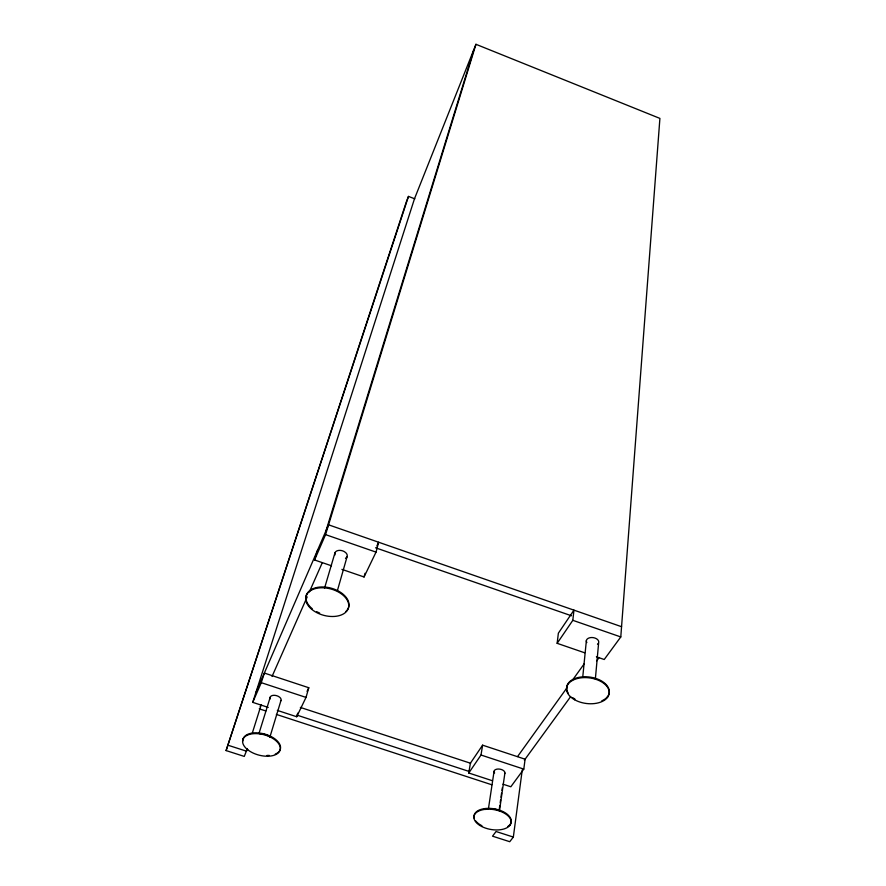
<?xml version="1.0" encoding="UTF-8"?>
<svg xmlns="http://www.w3.org/2000/svg" width="886" height="886" viewBox="0 0 886 886"><rect width="100%" height="100%" fill="white"/><g stroke="black" fill="none" stroke-linecap="round" stroke-linejoin="round"><path stroke-width="1.33" d="M596.389 656.814L604.23 659.505L620.787 636.945L659.904 118.403L475.959 44.3L414.504 198.719L252.731 702.354L268.248 707.427M607.453 697.481L607.519 696.64M595.337 679.219L598.681 642.405A6.224 3.887 7.2 0 0 596.234 638.618L594.827 638.009A6.224 3.887 7.2 0 0 588.082 638.407A6.224 3.887 7.2 0 0 586.853 642.583M582.722 677.303L586.377 640.556M557.15 643.325L572.821 620.322L573.951 610.144L558.368 633.191L557.15 643.325L584.616 652.772M502.949 784.188L510.834 786.768L523.792 769.114L525.099 759.202L482.604 745.17L470.4 763.2L468.76 773.002L492.428 780.743M513.337 837.071L496.06 831.511L492.538 836.174L509.738 841.7L513.337 837.071L522.242 769.945M509.948 825.287L510.059 824.478A18.828 10.045 9.8 0 0 494.355 808.852A18.828 10.045 9.8 0 0 474.298 818.31M499.217 809.582L499.804 805.474M500.202 802.738L500.59 800.003M500.989 797.256L501.576 793.147M501.974 790.412L502.362 787.665M499.46 810.923L504.898 773.035M488.574 807.81L494.067 771.341M468.76 773.002L481.009 755.027L482.604 745.17M341.907 569.366L364.046 576.974L376.029 552.122L378.643 542.232L376.86 545.964M364.046 576.974L365.043 573.275M277.307 710.395L296.699 716.741L306.024 697.404L308.782 687.735L264.349 673.061L261.27 682.674L252.731 702.354M337.333 590.862L347.09 556.674M296.699 716.741L297.74 713.13M324.542 588.149L335.008 552.709M269.82 737.351L280.995 700.405M306.434 595.215L306.678 594.395M331.486 565.789L314.552 559.974L325.561 534.623L475.959 44.3M326.048 530.614L473.944 49.372M259.233 732.633L270.285 697.049M314.552 559.974L317.576 550.184M414.847 198.852L408.479 196.404L406.452 201.554L226.096 750.575L244.259 756.411L247.415 748.57M252.41 732.733L261.137 705.012M243.074 739.09L243.329 738.304M226.096 750.575L408.479 196.404M255.799 692.786L328.562 524.822L621.562 626.701M272.057 676.439L307.187 596.887M309.413 591.837L322.238 562.787M260.196 706.718L261.126 704.614M307.043 691.368L308.782 687.735M517.579 756.544L567.461 687.126M572.29 680.415L584.361 663.625M524.39 760.177L570.684 696.573M596.688 660.878L599.124 657.523M228.333 745.336L246.585 751.206M300.365 707.416L470.654 763.278M297.031 715.146L468.971 771.407M259.266 708.833L265.833 710.971M276.343 714.404L491.774 784.763M261.27 682.674L306.024 697.404M481.009 755.027L523.792 769.114M325.561 534.623L376.029 552.122M572.821 620.322L620.787 636.945M375.542 547.792L571.437 615.77M345.496 558.313A6.368 4.109 15.2 0 0 344.145 551.513L342.627 550.859A6.368 4.109 15.2 0 0 336.602 551.059A6.368 4.109 15.2 0 0 335.041 554.891M312.226 608.715A21.984 13.655 15 0 1 311.097 589.644A21.984 13.655 15 0 1 340.069 592.014A21.984 13.655 15 0 1 345.917 611.462M319.647 613.046A21.984 13.655 15 0 1 316.634 611.617M598.283 643.358A6.224 3.887 7.2 0 1 597.485 644.188M568.247 693.184A21.452 12.902 7.4 0 1 577.783 677.602A21.452 12.902 7.4 0 1 605.57 683.97A21.452 12.902 7.4 0 1 601.76 700.87M574.914 699.032A21.452 12.902 7.4 0 1 572.832 697.747M494.609 772.969A5.482 3.057 9.7 0 1 495.418 769.657A5.482 3.057 9.7 0 1 501.266 769.469L502.539 769.978A5.482 3.057 9.7 0 1 504.61 773.788M509.428 825.209A18.828 10.045 9.8 0 1 507.767 826.516M481.94 825.752A18.828 10.045 9.8 0 1 475.771 821.012M485.484 809.494A12.027 6.435 9.7 0 1 488.12 808.907M491.099 808.763A12.027 6.435 9.7 0 1 500.025 810.956M280.497 701.114A5.626 3.19 15.2 0 0 278.193 696.285L276.842 695.754A5.626 3.19 15.2 0 0 271.603 695.787A5.626 3.19 15.2 0 0 270.407 698.766M242.853 741.006A19.326 10.51 15 0 1 268.48 735.336A19.326 10.51 15 0 1 275.258 754.119M269.266 755.393A19.326 10.51 15 0 1 266.963 755.437M259.299 733.641A12.338 6.734 15 0 1 262.422 733.94M263.474 734.14A12.338 6.734 15 0 1 270.274 736.908M311.717 609.313A21.995 13.655 15 0 0 347.943 609.313A21.995 13.655 15 0 0 322.083 587.772A21.995 13.655 15 0 0 311.717 609.313M574.571 699.73A21.474 12.902 7.4 0 0 608.992 694.358A21.474 12.902 7.4 0 0 580.075 677.967A21.474 12.902 7.4 0 0 574.571 699.73M481.619 826.461A18.839 10.045 9.8 0 0 511.067 822.85A18.839 10.045 9.8 0 0 484.875 809.372A18.839 10.045 9.8 0 0 481.619 826.461M248.313 750.22A19.337 10.51 15 0 0 279.754 750.94A19.337 10.51 15 0 0 256.309 733.619A19.337 10.51 15 0 0 248.313 750.22"/></g></svg>
